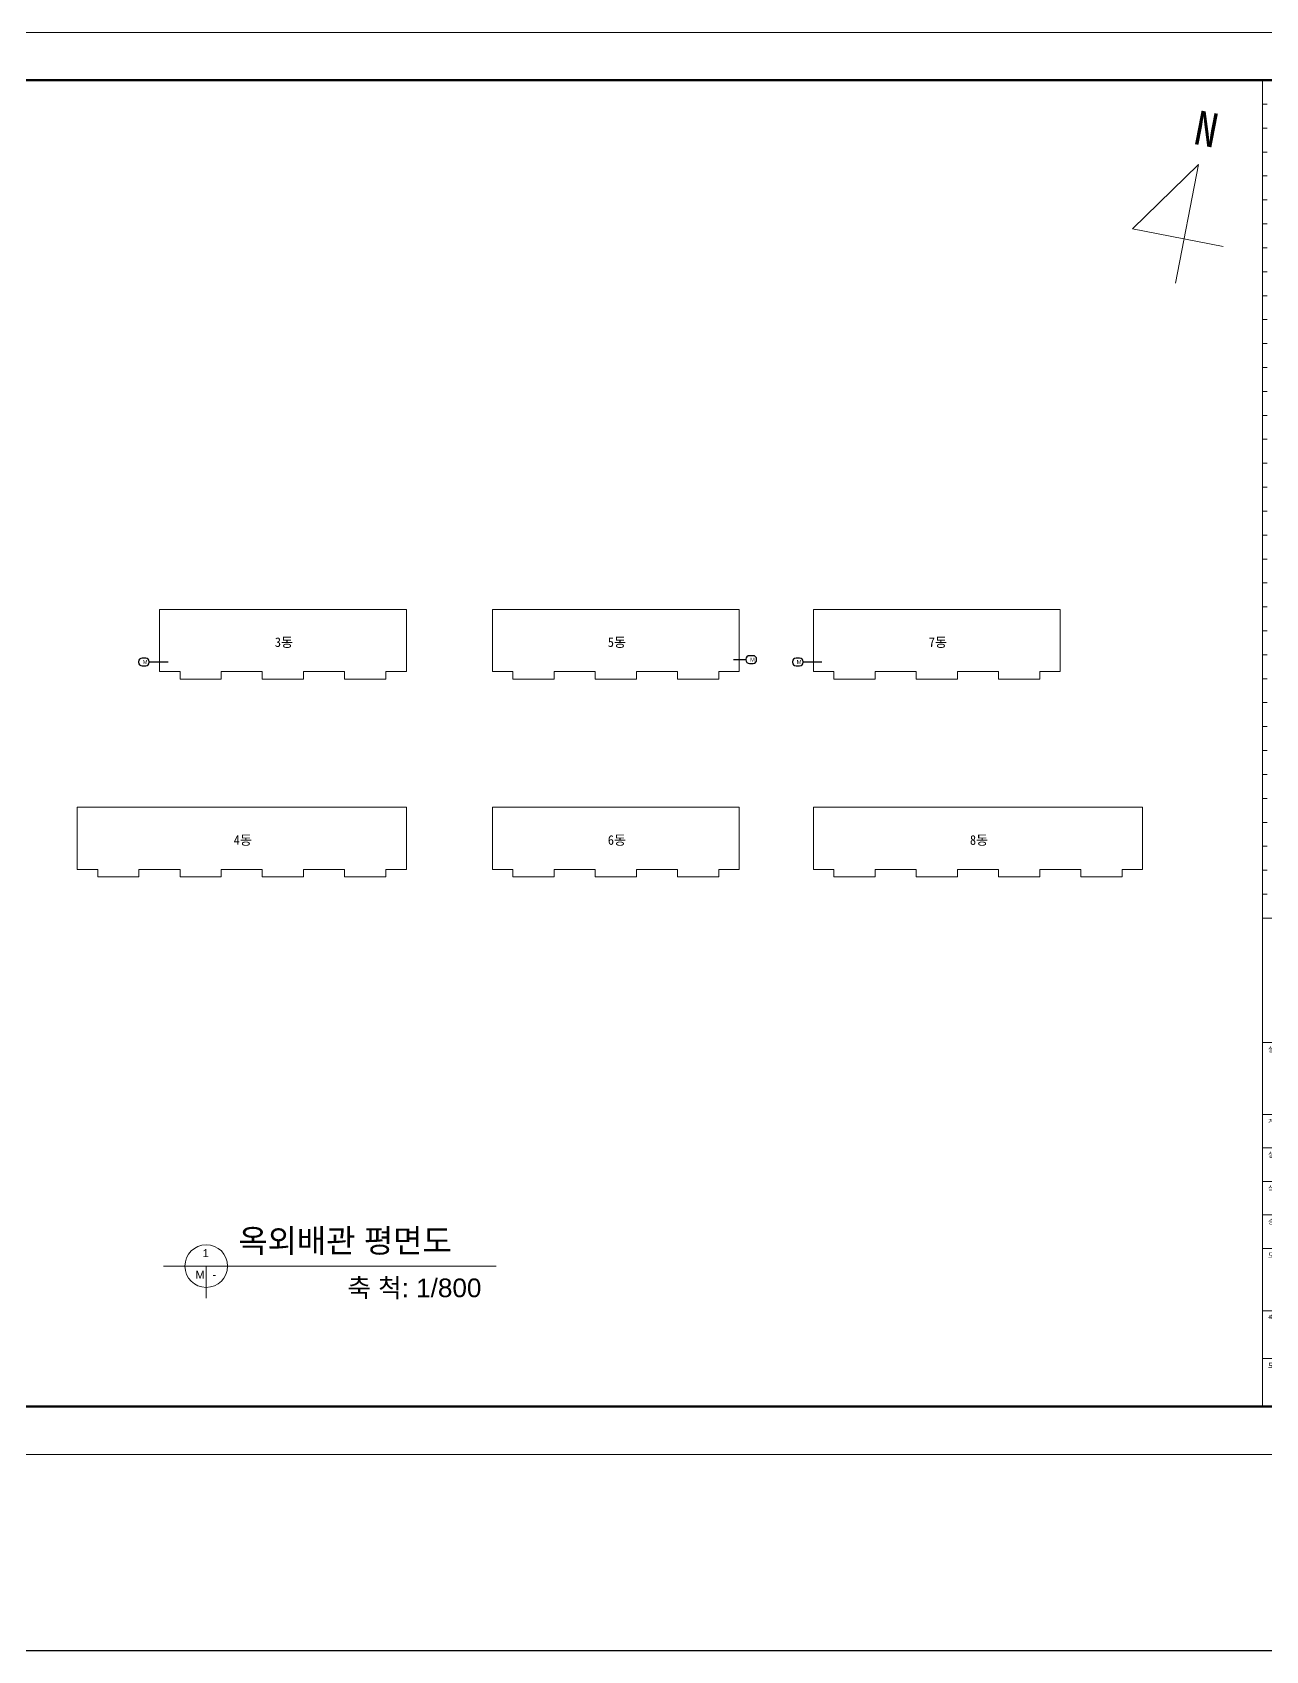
# Model space of a CAD drawing. Header units: millimetres. Extents: x 77978 to 1977917, y -128530 to 383426.
# Drawn here: x 685345 to 788365, y 65293 to 200493 of the extents above; entities that cross this region are included whole.
import ezdxf

# ---------------------------------------------------------------- set-up
doc = ezdxf.new("R2010")
doc.units = ezdxf.units.MM
doc.header["$LTSCALE"] = 20
doc.layers.get('0').update_dxf_attribs({"lineweight": 0})
doc.layers.add('TEXT', color=2, linetype='Continuous')
doc.layers.add('TXT', color=2, linetype='Continuous')
doc.layers.add('건축선', color=7, linetype='Continuous', lineweight=0)
doc.layers.add('급수', color=3, linetype='Continuous', lineweight=30)
doc.styles.add('Arial', font='arial.ttf')
doc.styles.add('TEXT', font='arial.ttf')
doc.styles.add('굴림1', font='', dxfattribs={"height": 1})
doc.styles.add('굴림1500', font='gulim.ttc', dxfattribs={"height": 1500})
doc.styles.add('굴림2', font='gulim.ttc', dxfattribs={"height": 2})
doc.styles.add('굴림250', font='', dxfattribs={"height": 250})
doc.styles.add('굴림700', font='gulim.ttc', dxfattribs={"height": 700})
doc.styles.add('굴림800', font='', dxfattribs={"height": 800})
doc.styles.get('굴림1').set_extended_font_data('GulimChe')
doc.styles.get('굴림250').set_extended_font_data('GulimChe')
doc.styles.get('굴림800').set_extended_font_data('GulimChe')

# ---------------------------------------------------------------- blocks, each defined once
blk = doc.blocks.new('G$C5DB034A1')
for p, q in [((0, 3796), (-2636, 0)), ((0, 3796), (0, -2267)), ((-2636, 0), (2004, 0))]:
    blk.add_line(p, q)
at = {"insert": (-499, 6478), "char_height": 1714, "width": 2905.58, "attachment_point": 1, "style": '굴림250'}
blk.add_mtext('N', dxfattribs=at)
blk = doc.blocks.new('상수도 도각-다중')
at = {"lineweight": 100}
for p, q in [((123000, 86100), (3000, 86100)), ((3000, 86100), (3000, 3000)), ((123000, 3000), (123000, 86100)), ((3000, 3000), (123000, 3000))]:
    blk.add_line(p, q, dxfattribs=at)
for p, q in [((111000, 84600), (111300, 84600)), ((111000, 83100), (111300, 83100)), ((111000, 81600), (111300, 81600)), ((111000, 80100), (111300, 80100)), ((111000, 78600), (111300, 78600)), ((111000, 77100), (111300, 77100)), ((111000, 75600), (111300, 75600)), ((111000, 74100), (111300, 74100)), ((111000, 72600), (111300, 72600)), ((111000, 71100), (111300, 71100)), ((111000, 69600), (111300, 69600)), ((111000, 68100), (111300, 68100)), ((111000, 66600), (111300, 66600)), ((111000, 65100), (111300, 65100)), ((111000, 63600), (111300, 63600)), ((111000, 62100), (111300, 62100)), ((111000, 60600), (111300, 60600)), ((111000, 59100), (111300, 59100)), ((111000, 57600), (111300, 57600)), ((111000, 56100), (111300, 56100)), ((111000, 54600), (111300, 54600)), ((111000, 53100), (111300, 53100)), ((111000, 51600), (111300, 51600)), ((111000, 50100), (111300, 50100)), ((111000, 48600), (111300, 48600)), ((111000, 47100), (111300, 47100)), ((111000, 45600), (111300, 45600)), ((111000, 44100), (111300, 44100)), ((111000, 42600), (111300, 42600)), ((111000, 41100), (111300, 41100)), ((111000, 39600), (111300, 39600)), ((111000, 38100), (111300, 38100)), ((111000, 36600), (111300, 36600)), ((111000, 35100), (111300, 35100)), ((111000, 33600), (123000, 33600)), ((117000, 9000), (117000, 3000))]:
    blk.add_line(p, q)
at = {"lineweight": 9}
for p, q in [((111000, 25800), (123000, 25800)), ((111000, 21300), (123000, 21300)), ((111000, 19200), (123000, 19200)), ((111000, 17100), (123000, 17100)), ((111000, 15000), (123000, 15000)), ((111000, 12900), (123000, 12900)), ((111000, 9000), (123000, 9000)), ((111000, 6000), (123000, 6000))]:
    blk.add_line(p, q, dxfattribs=at)
for points in [[(0, 0), (126000, 0), (126000, 89100), (0, 89100)], [(111000, 86100), (111300, 86100)]]:
    blk.add_lwpolyline(points, close=True)
blk.add_lwpolyline([(111000, 3000), (111000, 33600), (111000, 86100)])
at = {"attachment_point": 1}
for s, width, gutter_width, insert, char_height, style in [('(주) 해강ENG', 10184.59, 5000, (111815, 32076), 1200, '굴림2'), ('TEL : 051)501-9991', 8798.85, 5000, (113201, 29520), 600, '굴림2'), ('FAX : 051)502-9992', 8798.94, 5000, (113201, 28098), 600, '굴림2'), ('설계명 PROJECT TITLE', 4641.75, 2500, (111358, 25522), 300, '굴림1'), ('계획 DESIGNED BY', 4641.75, 2500, (111358, 21022), 300, '굴림1'), ('설계 DRAWN BY', 4641.75, 2500, (111358, 18922), 300, '굴림1'), ('심사 CHECKED BY', 4641.75, 2500, (111358, 16822), 300, '굴림1'), ('승인 APPROVED BY', 4641.75, 2500, (111358, 14722), 300, '굴림1'), ('도면명 DRAWING TITLE', 4641.75, 2500, (111358, 12622), 300, '굴림1'), ('축척 SCALE', 3385.63, 2500, (111358, 8722), 300, '굴림1'), ('일자 DATE', 3016.89, 2500, (117358, 8722), 300, '굴림1'), ('도면번호 DRAWING NO', 4125.03, 2500, (111358, 5722), 300, '굴림1'), ('일련번호  SHEET NO', 3753.35, 2500, (117358, 5722), 300, '굴림1')]:
    blk.add_mtext_dynamic_manual_height_columns(s, width=width, gutter_width=gutter_width, heights=[0], dxfattribs=dict(at, insert=insert, char_height=char_height, style=style))
blk = doc.blocks.new('봉래시영1.3.5.7동')
for p, q in [((0, 0), (33000, 0)), ((0, -8300), (0, 0)), ((33000, 0), (33000, -8300)), ((2750, -8300), (0, -8300)), ((2750, -9300), (2750, -8300)), ((13750, -8300), (8250, -8300)), ((8250, -8300), (8250, -9300)), ((13750, -9300), (13750, -8300)), ((24750, -8300), (19250, -8300)), ((19250, -8300), (19250, -9300)), ((24750, -9300), (24750, -8300)), ((33000, -8300), (30250, -8300)), ((30250, -8300), (30250, -9300)), ((8250, -9300), (2750, -9300)), ((19250, -9300), (13750, -9300)), ((30250, -9300), (24750, -9300))]:
    blk.add_line(p, q)
blk = doc.blocks.new('봉래시영2.4.8동')
for p, q in [((0, 0), (44000, 0)), ((0, -8300), (0, 0)), ((44000, 0), (44000, -8300)), ((2750, -8300), (0, -8300)), ((2750, -9300), (2750, -8300)), ((13750, -8300), (8250, -8300)), ((8250, -8300), (8250, -9300)), ((13750, -9300), (13750, -8300)), ((24750, -8300), (19250, -8300)), ((19250, -8300), (19250, -9300)), ((24750, -9300), (24750, -8300)), ((35750, -8300), (30250, -8300)), ((30250, -8300), (30250, -9300)), ((35750, -9300), (35750, -8300)), ((44000, -8300), (41250, -8300)), ((41250, -8300), (41250, -9300)), ((8250, -9300), (2750, -9300)), ((19250, -9300), (13750, -9300)), ((30250, -9300), (24750, -9300)), ((41250, -9300), (35750, -9300))]:
    blk.add_line(p, q)

msp = doc.modelspace()

# ---------------------------------------------------------------- linework, layer by layer
at = {"color": 4}
for p, q in [((696308.4, 97422.2), (724075.7, 97422.2)), ((699874.1, 97422.2), (699874.1, 94747.9))]:
    msp.add_line(p, q, dxfattribs=at)
at = {"color": 5}
msp.add_line((740896.9, 81693.2), (1076896.9, 81693.2), dxfattribs=at)
at = {"color": 4}
msp.add_circle((699874.1, 97422.2), 1782.9, dxfattribs=at)
at = {"layer": '급수'}
for p, q in [((695111, 147891.8), (696680.1, 147891.8)), ((744948.5, 148066.8), (743912.1, 148066.8)), ((749736, 147891.8), (751305.1, 147891.8))]:
    msp.add_line(p, q, dxfattribs=at)
at = {"layer": '급수', "color": 5}
msp.add_line((78096.9, 65293.2), (1977917.3, 65293.2), dxfattribs=at)
at = {"layer": '급수'}
for points in [[(694511, 147566.8), (694811, 147566.8, 0.41421356), (695111, 147866.8), (695111, 147916.8, 0.41421356), (694811, 148216.8), (694511, 148216.8, 0.41421356), (694211, 147916.8), (694211, 147866.8, 0.41421356)], [(745548.5, 148416.8), (745248.5, 148416.8, 0.41421356), (744948.5, 148116.8), (744948.5, 148066.8, 0.41421356), (745248.5, 147766.8), (745548.5, 147766.8, 0.41421356), (745848.5, 148066.8), (745848.5, 148116.8, 0.41421356)], [(749136, 147566.8), (749436, 147566.8, 0.41421356), (749736, 147866.8), (749736, 147916.8, 0.41421356), (749436, 148216.8), (749136, 148216.8, 0.41421356), (748836, 147916.8), (748836, 147866.8, 0.41421356)]]:
    msp.add_lwpolyline(points, format="xyb", close=True, dxfattribs=at)

# ---------------------------------------------------------------- block references
at = {"color": 0, "xscale": 1.333333333333334, "yscale": 1.333333333333334, "zscale": 1.333333333333334}
msp.add_blockref('상수도 도각-다중', (640096.9, 81693.2), dxfattribs=at)
at = {"color": 0, "xscale": 1.666666666666667, "yscale": 1.666666666666667, "zscale": 1.666666666666667, "rotation": 349}
msp.add_blockref('G$C5DB034A1', (781543.7, 183241.8), dxfattribs=at)
at = {"xscale": 0.625, "yscale": 0.625, "zscale": 0.625}
for name, p in [('봉래시영1.3.5.7동', (695961, 152279.3)), ('봉래시영1.3.5.7동', (723773.5, 152279.3)), ('봉래시영1.3.5.7동', (750586, 152279.3)), ('봉래시영2.4.8동', (689086, 135749.7)), ('봉래시영1.3.5.7동', (723773.5, 135749.7)), ('봉래시영2.4.8동', (750586, 135749.7))]:
    msp.add_blockref(name, p, dxfattribs=at)

# ---------------------------------------------------------------- texts
at = {"layer": 'TEXT', "attachment_point": 1}
for s, insert, char_height, width, style in [('3동', (705600.9, 149946.8), 800, 2446.681, '굴림800'), ('5동', (733413.4, 149946.8), 800, 2446.681, '굴림800'), ('7동', (760225.9, 149946.8), 800, 2446.681, '굴림800'), ('4동', (702163.4, 133417.8), 800, 2446.681, '굴림800'), ('6동', (733413.4, 133417.3), 800, 2446.681, '굴림800'), ('8동', (763663.4, 133417.8), 800, 2446.681, '굴림800'), ('옥외배관 평면도', (702544.5, 100510.8), 1950, 22397.541, '굴림1500')]:
    msp.add_mtext(s, dxfattribs=dict(at, insert=insert, char_height=char_height, width=width, style=style))
at = {"layer": 'TXT'}
for s, height, style, p in [('1', 668.6, 'Arial', (699565.5, 98169.2)), ('M', 668.6, 'Arial', (698960.8, 96377.5)), ('-', 668.6, 'Arial', (700386, 96377.5)), ('축 척: 1/800', 1560, 'TEXT', (711673.2, 94821.4))]:
    msp.add_text(s, height=height, dxfattribs=dict(at, style=style)).set_placement(p)
at = {"layer": '건축선', "color": 5, "char_height": 350, "width": 317.577, "attachment_point": 1, "style": '굴림700'}
for insert in [(694565.2, 148062.7), (745302.7, 148262.7), (749190.2, 148062.7)]:
    msp.add_mtext('M', dxfattribs=dict(at, insert=insert))

doc.saveas('drawing.dxf')
